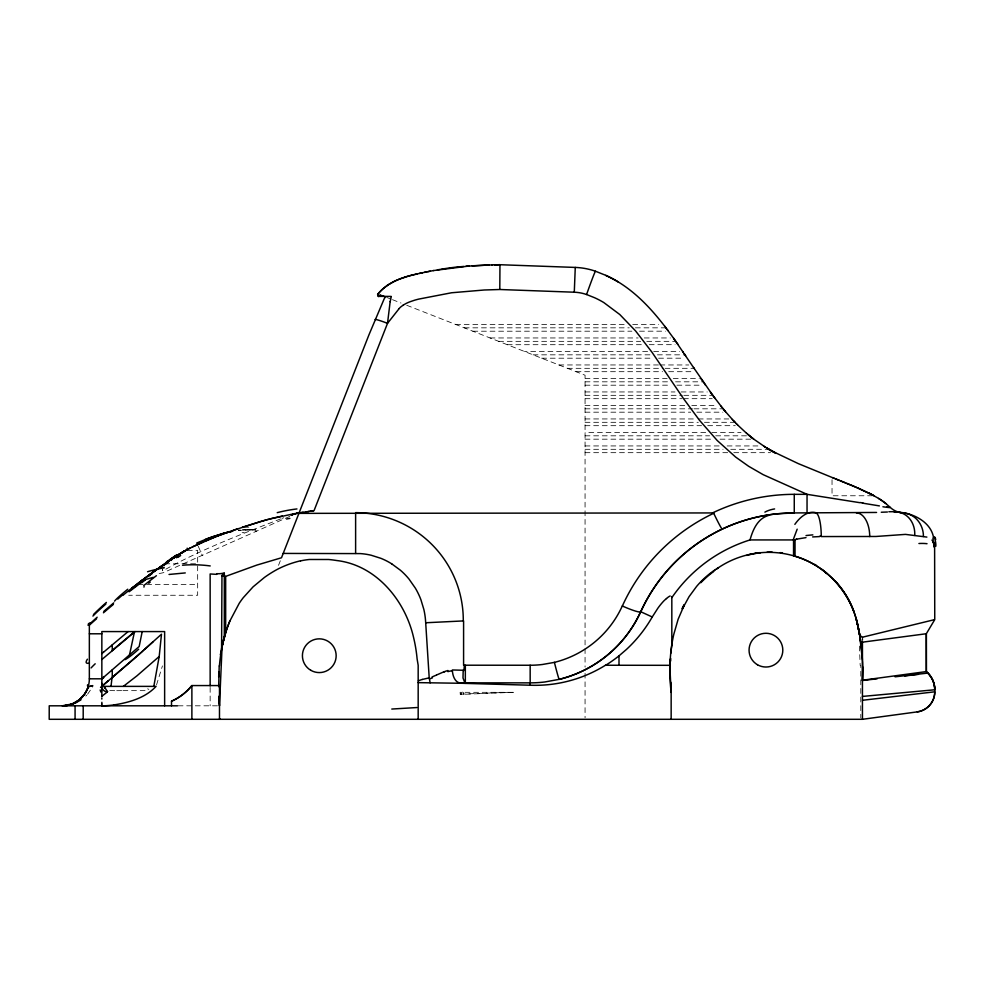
<?xml version="1.0" encoding="UTF-8"?>
<svg xmlns="http://www.w3.org/2000/svg" width="984" height="984" viewBox="0 0 984 984"><rect width="100%" height="100%" fill="white"/><g stroke="black" fill="none" stroke-linecap="round" stroke-linejoin="round"><path stroke-width="0.74" stroke-dasharray="4.92 3.69" d="M156.517 684.913L162.434 665.897M278.521 565.345L280.748 559.675M87.588 694.249L92.939 686.377L90.602 686.377M85.805 696.032L86.703 695.159M289.763 516.379L163.098 572.774L155.903 574.176M256.172 531.335L255.373 531.692M280.661 518.888C240.834 534.447 199.543 550.068 162.84 570.855M281.953 518.42L283.786 517.756M238.583 530.339L240.465 530.13M239.936 530.179L238.349 530.376L255.68 529.835L252.125 529.675M254.056 529.749L242.31 529.958L247.378 529.675M244.352 529.81L248.522 529.65M460.278 694.15L507.916 692.318M116.727 690.682L122.213 690.633M248.079 529.663L251.707 529.663M248.62 529.65L251.08 529.65M248.878 529.65L255.336 529.81M455.629 324.462L626.611 324.462M632.724 324.462L658.751 324.462M464.239 327.832L629.268 327.832M635.381 327.832L665.934 327.832M472.837 331.214L631.888 331.19M639.502 331.19L665.405 331.178M490.044 337.955L638.124 337.955M644.262 337.955L670.338 337.955M498.642 341.337L640.67 341.337M646.783 341.337L675.799 341.337M507.252 344.707L643.155 344.683M649.231 344.683L675.086 344.671M647.595 351.46L524.46 351.46M653.708 351.46L679.723 351.46M533.057 354.83L651.273 354.83M657.423 354.83L685.061 354.83M541.655 358.201L652.54 358.201M658.579 358.201L684.286 358.188M558.863 364.953L658.394 364.953M659.907 364.953L688.8 364.966M567.461 368.323L663.573 368.323M665.098 368.323L694.077 368.323M576.071 371.694L662.589 371.694M668.714 371.694L693.265 371.694M585.062 378.446L667.14 378.446M673.277 378.446L699.353 378.459M585.062 381.817L669.44 381.817M675.577 381.817L703.191 381.817M585.062 385.199L670.891 385.187M676.906 385.187L702.502 385.187M585.062 391.939L674.999 391.952M681.137 391.952L707.225 391.964M585.062 395.322L682.33 395.322M683.855 395.322L712.736 395.322M585.062 398.692L681.937 398.68M683.449 398.68L712.195 398.68M585.062 405.445L685.762 405.445M691.789 405.445L717.422 405.445M585.062 408.815L692.453 408.815M693.991 408.815L723.142 408.815M585.062 412.185L690.731 412.185M696.856 412.185L722.883 412.185M585.062 418.938L696.746 418.95M698.271 418.95L728.849 418.95M585.062 422.308L698.32 422.308M704.446 422.308L735.048 422.308M585.062 425.691L701.58 425.678M707.705 425.678L735.294 425.678M705.7 432.443L585.062 432.431M711.838 432.456L741.014 432.456M585.062 435.814L709.587 435.814M715.737 435.814L748.012 435.814M585.062 439.184L713.929 439.184M720.067 439.184L750.743 439.184M585.062 445.937L719.525 445.937M727.114 445.937L758.947 445.937M585.062 449.307L723.08 449.307M730.743 449.307L767.545 449.307M585.062 452.677L727.668 452.677M733.793 452.677L770.595 452.677M872.562 495.764L832.034 495.764L832.034 478.987M187.341 550.351L197.661 550.351L197.661 595.259L128.707 595.259M164.808 563.783L197.661 563.783M138.067 584.508L197.661 584.508M122.939 690.645L147.686 690.645M178.092 705.811L217.981 705.811M114.71 690.682L109.47 690.522M386.749 297.439L391.029 299.124M392.456 299.677L401.017 303.035M406.724 305.274L585.062 375.224L585.062 647.115M147.625 688.8L148.842 689.366M255.717 529.909L256.147 530.868M198.202 546.194L202.273 555.333M859.401 646.07L860.176 665.319L860.803 665.319L860.803 717.803M585.062 648.64L585.062 667.078M585.062 673.228L585.062 717.766M463.587 692.318L463.587 694.31M210.145 687.41L210.145 705.811M242.138 532.725A63.665 39.594 -10.9 0 1 244.044 532.565M244.795 527.289A51.832 30.639 -10.3 0 1 248.854 527.178M462.369 692.047A8.438 5.596 77.8 0 1 460.266 694.064M162.631 569.945L162.729 570.474A2.768 2.103 -28.5 0 1 162.692 569.515L162.631 569.896M163.676 567.694L163.59 567.817A10.849 8.192 -29.4 0 1 164.242 567.005L163.676 567.694M513.5 692.318L460.315 694.433L460.106 692.318L513.5 692.318"/><path stroke-width="1.48" d="M101.844 691.592L101.819 696.278M101.844 704.138L101.844 705.786M418.175 682.638L463.07 683.302A60.713 60.528 90 0 0 465.334 683.388L530.167 685.221A133.553 133.172 -90 0 0 605.443 665.245L669.969 665.319L670.006 664.028A167.218 166.751 89.9 0 1 671.814 644.643M862.439 640.129L862.439 639.477M101.844 690.94L101.844 631.58L164.635 631.58L164.635 705.811M862.439 642.072L862.451 660.559L859.672 635.32M101.844 703.929L101.869 702.293M499.798 289.161L499.97 264.721L575.271 267.427A68.757 68.671 0 0 1 595.468 271.227L605.787 275.348A114.734 114.562 -4.6 0 1 617.743 281.572M669.907 667.841L671.149 692.404L671.149 719.304M669.919 667.004L669.969 665.319M218.682 676.992L218.842 671.752M670.658 661.027L670.731 658.53M859.721 502.664L807.04 494.337L763.166 474.657L748.664 466.293L735.601 457.031L717.201 440.488L699.403 420.18L683.4 398.471L652.011 352.272L635.627 330.981L619.748 314.486L603.782 302.543A87.81 87.515 0 0 0 594.644 297.746L586.575 294.523A41.722 41.586 0 0 0 574.287 292.211L575.271 267.427M222.113 645.947L219.481 705.811L219.186 702.318M670.264 659.034L669.956 675.885A190.379 190.379 0 0 0 671.149 692.404M862.464 680.485L877.113 678.825M862.451 680.793L862.488 661.371M219.198 665.959L218.682 686.684M111.007 686.377L112.041 677.607M670.731 653.388L672.232 642.183M377.585 294.856L377.671 294.511M391.238 296.418L378.926 296.368M463.181 670.252L463.009 677.951L464.854 682.859M391.14 296.996L390.181 301.633M159.174 656.635L153.824 686.377M129.507 654.901L134.451 631.863L112.102 650.51M223.356 640.645L224.315 637.091L224.315 573.291L222.544 574.767A26.199 26.187 -90 0 0 221.966 575.283L221.584 648.542L223.183 641.359M142.2 631.58L139.174 646.513L101.893 678.775M223.663 639.502L222.212 645.529A146.309 146.284 -62.1 0 0 221.584 648.542M750.066 539.761C752.821 529.909 757.631 518.556 768.381 515.505M65.768 705.589L62.349 705.811L72.213 703.941L79.286 699.833L84.809 693.794L88.954 686.377M312.949 510.881L314.007 510.733L387.512 323.342L389.344 308.361A86.481 1.427 -82.9 0 0 389.836 304.216L390.082 302.137A5.068 4.686 -32.2 0 1 390.107 301.707M384.067 296.393L385.334 296.885A46.519 46.519 0 0 0 384.006 299.247L368.926 334.904L281.498 557.768L256.762 565.111L225.668 576.378L225.668 632.577L227.058 628.407A133.762 133.762 0 0 1 229.912 620.941L239.198 603.352A90.307 90.307 0 0 1 243.22 597.731L253.097 586.833L264.45 577.423A118.523 118.523 0 0 1 276.861 569.601A97.6 97.6 0 0 1 300.563 560.806M87.601 688.357C84.907 695.54 79.028 701.408 71.832 704.089M682.453 608.776L689.021 596.747L696.574 586.452A90.061 90.061 0 0 1 718.984 567.313A90.54 90.54 0 0 1 857.359 623.881L857.999 626.734M684.261 605.025L678.124 619.28L673.794 634.323A149.679 149.679 0 0 0 671.826 644.643L671.826 597.669A148.461 148.461 0 0 1 750.005 539.933L795.035 539.933L795.035 556.231C827.495 565.652 852.759 594.705 858.269 627.976M605.578 665.319A136.616 136.222 -90 0 0 618.997 655.861L626.39 649.489A137.219 136.838 -90 0 0 652.244 616.98L657.902 608.161A69.224 69.04 -90 0 1 663.757 601.003L666.414 598.506M797.175 529.171L793.608 538.678A12.263 10.947 -90 0 0 793.547 539.392L793.547 555.8L795.035 556.231M398.827 309.001L387.512 323.342A13.493 1.021 21.4 0 0 375.125 319.431M377.881 294.179L378.545 293.355A42.017 42.005 78.3 0 1 384.313 287.722L387.229 285.532M90.073 623.622L97.17 617.202M89.421 625.111L96.604 618.715M144.254 649.698L153.11 641.716M141.45 652.195L161.487 634.2L159.199 656.488L136.924 675.86L123.332 686.377M142.889 650.916L139.531 653.929M140.195 653.327L140.872 652.724M139.814 653.659L136.222 656.869M139.273 654.139L111.856 677.767M136.001 657.041L134.906 658.001M103.898 611.273L113.75 602.848M134.267 658.579L112.656 677.066M102.693 685.639L101.856 686.365L101.844 683.314M170.958 560.474L171.61 559.908M101.881 686.34L112.779 676.992M101.905 659.477L134.98 631.58M103.418 612.798L113.381 604.397M101.881 653.622L103.455 652.269M103.381 652.331L128.105 631.58M101.942 696.229L107.428 691.9M122.963 595.259L128.67 590.671M129.273 590.191L132.655 587.534M132.311 587.805L134.058 586.439M133.824 586.612L135.042 585.664M129.089 591.778L145.005 579.699L153.27 577.337M134.894 585.775L136.038 584.902M135.952 584.963L140.958 581.126M136.284 584.705L138.547 582.958M138.978 582.639L142.914 579.65M142.016 580.425L163.061 565.013M141.093 581.027L141.905 580.412M142.04 580.302L145.091 578.014M175.177 557.042L173.368 558.457L175.238 557.005M144.218 578.666L145.964 577.362M145.62 577.608L147.661 576.107M147.28 576.39L151.733 573.106M149.31 574.89L150.121 574.287M713.031 571.63L714.802 570.326M150.183 574.238L153.381 571.901M153.086 572.122L153.775 571.618M153.504 571.815L154.463 571.126M154.033 571.433L156.788 569.453M154.869 570.831L155.927 570.068M155.989 570.019L157.255 569.109M157.157 569.183L161.893 565.837M158.768 568.039L159.519 567.497M160.084 567.104L161.278 566.255M161.782 565.898L166.579 562.565M162.323 565.517L163.799 564.484M162.963 565.074L163.602 564.631M164.045 564.312L165.988 562.971M165.005 563.648L165.644 563.205M165.902 563.02L170.97 559.539M166.198 562.811L167.194 562.122M166.603 562.541L167.747 561.753M176.69 555.948L185.127 550.769L183.528 551.667L184.5 551.114M166.997 562.27L170.675 559.748M167.637 561.827L169.162 560.769M168.276 561.384L169.211 560.745M716.586 569.059L718.406 567.817M168.965 560.917L171.265 559.342M171.413 559.244L170.724 559.712L171.806 558.973M171.179 559.404L171.954 558.875M171.622 559.096L172.569 558.457M172.237 558.678L172.926 558.211A23.641 0.64 -34.7 0 0 171.437 559.281A24.575 0.676 -34.7 0 1 172.877 558.309L180.785 553.303M172.618 558.42L173.405 557.891M173.012 558.162L173.639 557.731M173.455 557.854L176.259 556.034M403.034 305.237L405.974 303.539A41.242 41.107 0 0 1 410.242 301.682L414.424 300.268A103.443 103.111 0 0 1 418.68 299.111L451.558 292.765L484.276 289.997L499.798 289.505L574.287 292.211M173.947 557.522L174.771 556.993M176.197 556.071L177.686 555.136M81.057 699.735L80.073 700.362A74.095 48.487 -90 0 1 64.231 705.811M176.284 556.009L176.69 555.751M178.99 554.336L180.38 553.562L177.034 555.542M177.341 555.345L177.846 555.038M180.257 553.562L183.947 551.434M179.42 554.066L180.995 553.131M180.552 553.389L182.015 552.565L181.24 552.983M182.63 552.172L181.868 552.614L185.041 550.819M182.753 552.11L182.138 552.454L183.491 551.68M152.077 573.721L151.315 574.152M183.381 551.741L184.34 551.212M183.971 551.409L189.42 548.457M151.069 574.287L149.457 575.173M190.502 547.904L185.103 550.782M184.955 550.868L185.755 550.425M186.812 549.847L187.022 549.736A22.73 2.497 -36.2 0 0 187.058 548.285M189.764 548.285L192.36 546.969M418.348 680.916L419.184 680.522A26.974 26.974 0 0 1 422.271 679.464M192.347 546.969L214.082 537.412M160.872 566.55L161.843 567.165M192.95 546.661L202.753 542.098M437.081 674.778L444.055 671.74M436.466 675.061L432.062 676.955M204.574 541.311L215.25 536.957M208.3 538.309L196.775 543.008L197.489 544.607M204.967 539.613L209.42 537.891M215.139 537.006L216.418 536.501M216.283 536.551L218.731 535.628M217.427 536.12L219.875 535.185M208.62 538.187L211.929 536.981M219.727 535.247L222.163 534.337M220.871 534.816L224.438 533.513M223.159 533.98L228.915 531.901M210.896 537.35L223.553 533.316M225.447 533.144L233.675 530.216M212.064 536.932L224.303 533.119M444.829 671.457L447.954 670.51M233.417 530.302L260.908 521.397M234.561 529.909L238.214 528.642M242.371 527.24L266.541 519.823M144.894 579.736L145.005 579.699A15.695 3.124 -26.6 0 1 143.393 580.142M404.645 277.23L405.851 276.861A119.433 119.396 27.1 0 1 411.214 275.348L414.129 274.622M294.364 514.152L295.114 513.992A13.493 13.493 0 0 1 298.287 513.07L297.586 513.181M261.707 521.176L272.297 518.334M422.271 679.452L429.208 677.853L425.691 622.761A75.953 75.953 0 0 0 423.846 609.416L420.894 599.662A74.157 74.157 0 0 0 415.371 588.174L409 579.047A71.475 71.475 0 0 0 400.402 570.228L391.681 563.807M267.353 519.601L268.165 519.392M223.651 533.291L225.41 532.836M269.173 519.121L293.207 513.931M224.955 532.947L226.505 532.565M796.659 539.146L805.982 537.621M225.471 532.824L231.24 531.52M934.173 619.736L862.439 637.201L859.758 635.381L858.146 627.435M652.244 616.98L640.719 611.728A20.246 2.398 24.5 0 1 622.294 605.972A101.45 100.602 0 0 1 554.398 662.38L542.332 664.507A100.319 99.47 0 0 1 530.167 665.245L463.587 665.209L463.587 620.916L425.691 622.761M794.063 512.935L777.274 513.796A168.707 168.707 0 0 0 640.719 611.728A121.475 121.475 0 0 1 559.219 679.341L544.767 681.986A121.278 121.094 0 0 1 530.167 682.859L465.334 682.859M273.134 518.125L282.31 516.034M226.75 532.504L232.864 531.212M414.768 274.474L416.466 274.081M417.044 273.958L412.124 275.114A138.769 138.719 24.1 0 0 407.831 276.27L404.387 277.316A71.832 71.807 22.9 0 0 393.698 281.67L388.176 284.893A43.739 43.726 87.9 0 0 377.93 294.007M416.884 273.983L417.511 273.847M417.29 273.896L419.368 273.429M419.319 273.441L420.279 273.232M420.119 273.269L421.201 273.035M420.512 273.183L422.579 272.74M421.656 272.937L426.945 271.83M749.943 554.312L753.326 553.623M424.411 272.359L430.192 271.19M428.077 271.609L433.637 270.538M458.089 682.859L458.851 682.736M433.452 270.575L469.122 266.012M292.863 513.992L297.451 513.205M293.601 513.869L294.942 513.636M437.376 269.862L440.205 269.382M296.492 513.365L712.613 512.935M441.139 269.235L442.087 269.075A293.416 292.691 0.3 0 1 459.479 266.738M299.296 512.898L301.35 512.578M300.501 512.713L302.149 512.455M755.023 553.316L760.14 552.614M301.879 512.492L303.047 512.307M302.801 512.344L308.779 511.459M306.172 511.84L306.799 511.754M308.115 511.557L311.547 511.077M114.218 704.888C129.334 702.453 145.325 697.927 156.062 686.377L103.824 686.377L104.894 688.222M309.8 511.311L310.846 511.176M311.202 511.127L312.605 510.93M312.137 510.991L313.072 510.868M177.514 705.811L49.225 705.811L49.2 719.304L862.439 719.304L917.273 711.875A20.246 20.246 0 0 0 934.8 691.814L934.8 689.784A23.616 23.616 0 0 0 927.887 673.081L926.375 671.568L862.476 680.239L862.648 666.783M169.027 574.459L185.275 572.922M862.439 700.288L934.751 691.814A20.246 20.209 82.3 0 1 917.273 711.875M895.071 676.808L927.838 673.081A23.616 23.53 -45 0 1 934.751 689.784L934.775 689.784A23.616 23.567 83.6 0 0 927.838 673.081L926.338 671.58L926.325 633.733L934.751 619.637L934.615 545.087M459.491 266.824L463.833 266.43M934.739 689.772L862.439 696.426M812.636 536.932L819.647 536.575M465.986 266.246L488.937 265.003M472.209 265.803L492.172 264.905M391.78 709.046L416.872 707.545M876.572 512.455L794.26 512.935A168.141 167.44 0 0 0 722.194 529.109A169.654 167.87 0 0 0 640.781 611.765M881.283 512.246L887.408 512.012M491.717 264.917L499.97 264.696L494.485 264.831M62.349 705.811L62.472 705.811A26.998 26.998 0 0 0 89.347 678.812L89.347 625.184A2.03 2.03 0 0 1 89.999 623.696M712.514 512.935A188.448 187.821 0 0 1 794.26 494.337L807.04 494.337L807.04 512.935M926.879 537.092L905.477 534.386L875.871 536.477L821.259 536.563A23.616 5.633 -90 0 0 815.638 512.935M283.195 553.426L360.439 553.598A67.625 67.625 0 0 1 371.202 555.247L380.919 558.334A69.003 69.003 0 0 1 391.681 563.807M89.347 633.794L101.844 633.794M860.803 642.527L859.856 636.39M860.791 642.392L926.325 633.733L926.375 671.568M89.347 678.812L101.844 678.812M465.223 682.859L459.024 682.711A13.493 7.884 -90 0 1 452.357 669.969L463.107 670.252M216.787 574.361L210.145 573.967L210.145 685.885M890.065 507.326L886.645 506.944M879.401 505.899L862.439 503.119M221.584 575.665L225.459 576.341M899.204 512.332C912.07 512.91 930.741 521.471 933.521 537.399M899.265 512.344L902.992 512.91A23.616 21.771 -86.7 0 1 923.423 536.489M835.785 478.962L852.697 485.813M832.821 477.781L839.463 480.438M834.506 478.458L798.344 463.636L774.039 452.062M840.693 480.93L845.674 482.935M846.929 483.452L856.609 487.449M853.337 486.084L870.053 493.624M857.273 487.732L857.95 488.015M858.614 488.31L874.063 495.764M774.949 452.554L771.886 450.893M871.418 494.337L878.552 498.408A79.101 79.052 -52.9 0 1 885.883 503.574L890.151 507.313A20.246 20.246 0 0 0 899.622 512.418A23.616 20.27 -77 0 1 914.726 535.444M773.83 451.951L768.233 448.815M771.69 450.783L770.497 450.118M770.288 449.996L768.209 448.802M378.25 296.184L378.286 296.209A6.691 2.251 -39.9 0 0 378.631 296.639M768.406 448.913L767.003 448.089M768.049 448.704L766.499 447.781L767.225 448.224M766.647 447.868L764.691 446.687M617.718 281.608C637.251 293.404 652.847 310.575 666.525 328.594M765.183 446.982L764.199 446.367M753.596 439.024L764.58 446.613M814.764 564.41L816.24 565.357M753.301 438.79L752.649 438.286M753.695 439.098L751.973 437.757M821.96 569.416L827.409 573.856M750.632 436.687L752.588 438.237M749.82 436.035L751.874 437.683M750.3 436.416L749.144 435.469M749.636 435.875L748.43 434.879M748.885 435.26L747.815 434.35M748.012 434.522L746.512 433.243M746.61 433.329L737.914 425.236M737.791 425.113L736.253 423.55M736.659 423.969L735.515 422.788M931.946 540.093L933.09 541.458M735.331 422.603L733.597 420.771M734.507 421.742L735.159 422.419M732.367 419.455L734.224 421.447M732.551 419.664L725.639 411.816M725.233 411.337L724.089 409.959M724.913 410.955L725.54 411.706M724.556 410.537L723.412 409.147M723.757 409.553L722.281 407.757M722.637 408.188L721.801 407.155M721.42 406.687L720.964 406.109M721.739 407.081L711.334 393.403M664.741 326.27L665.455 327.205M665.934 327.832L674.114 338.963M667.263 329.578L668.013 330.575M715.097 398.508L713.732 396.675M713.388 396.208L693.523 367.487M710.891 392.788L710.386 392.087M673.585 338.225L694.237 368.557M674.114 338.951L674.581 339.628M675.086 340.329L675.639 341.116M676.168 341.854L676.758 342.715M677.336 343.539L677.964 344.437M705.417 385.052L704.655 383.944M704.027 383.047L702.576 380.931M700.965 378.569L701.813 379.824M682.859 351.571L683.351 352.297M684.409 353.871L685.651 355.716M933.619 542.307L934.296 543.832M671.617 596.55L671.826 597.583M857.359 623.881L859.29 633.167M858.442 628.801L858.737 630.301M429.208 677.853L430.156 682.859M858.995 631.605L859.475 634.188M859.426 633.88L860.028 637.029M859.696 635.43L859.831 636.279M859.647 634.68L859.45 633.511A143.037 143.037 0 0 0 856.031 618.407A168.94 168.94 0 0 1 860.963 644.594M860.84 642.798L860.926 643.487M219.075 699.71L219.149 701.444M219.223 703.191L218.94 696.217M219.002 697.964L219.038 698.837M670.928 686.365L670.793 682.232M219.801 718.664L219.826 719.279M101.832 699.071L101.819 697.902M862.439 638.173L862.439 637.521M862.439 719.304L862.439 681.014A209.432 209.432 0 0 0 860.889 643.278M794.26 494.337L794.26 512.935M618.997 655.861L618.997 665.319M530.167 665.245L530.167 685.221M465.334 665.245L465.334 683.388M418.175 719.304L418.175 665.319L417.118 658.972A150.158 150.158 0 0 0 413.575 637.46C405.101 600.424 376.282 565.148 336.786 560.536A123.922 123.922 0 0 0 328.705 559.502L309.345 559.49A79.913 79.913 0 0 0 300.575 560.88M355.618 512.935L355.618 553.426M219.481 719.304L219.481 685.565L191.88 685.565A55.657 53.8 90 0 1 171.511 701.198M191.88 719.304L191.88 685.565A53.985 53.985 0 0 1 171.511 701.223L171.511 705.811M112.262 644.815L112.262 650.67M112.262 669.895L112.262 677.435M83.197 705.811L83.197 719.304M75.067 705.811L75.079 719.304M934.099 546.501A26.986 3.419 -82.7 0 1 934.16 547.129M933.791 545.001A59.077 11.316 -70.3 0 1 933.877 545.48M932.93 541.569A128.387 35.153 -35.6 0 1 933.299 542.528M918.921 543.512A120.405 32.952 -30.7 0 1 927.026 543.709M856.424 512.935A23.616 13.284 90 0 1 869.721 536.563M819.684 536.255A76.875 64.304 -22 0 1 821.308 536.243M806.031 535.567A110.429 75.018 -14.3 0 1 812.87 534.89M796.007 539.355A11.562 11.464 -47.4 0 1 796.659 539.171M795.097 539.749A1.857 1.845 -63.2 0 1 796.007 539.466M934.64 543.057A59.077 11.759 -68.5 0 1 934.8 543.365M934.689 543.574A26.986 3.862 -80 0 1 934.837 543.857M934.911 539.663A9.705 3.469 -85.5 0 1 935.858 546.218M934.087 542.221A9.385 1.919 -90 0 1 934.382 546.723M220.847 652.663A147.612 147.612 0 0 0 220.49 654.901A146.013 146.013 0 0 1 229.862 620.929M224.303 637.103A147.612 147.612 0 0 1 224.93 634.914M700.842 582.712A104.87 104.87 0 0 1 713.191 571.839M824.703 571.606A111.586 111.586 0 0 1 826.068 572.725M794.851 524.374A35.768 19.803 -73.8 0 1 815.711 512.676M117.809 599.084A29.791 1.021 -37.3 0 1 122.705 594.889M132.36 587.694A45.116 2.337 -36.8 0 1 133.307 586.956M166.308 561.999A56.826 4.403 -36.1 0 1 173.086 557.387M170.49 559.121A50.811 3.333 -35.9 0 1 177.206 554.619M114.538 601.138A37.773 2.989 -36.3 0 1 127.76 589.231M132.41 588.211A41.881 1.501 -37.3 0 1 136.296 585.185M131.192 589.49A37.773 0.824 -37.7 0 1 139.863 582.725M776.056 453.415A9.409 0.812 30 0 1 768.27 449.196M138.658 649.219A23.222 3.112 -43.6 0 1 125.079 659.637M92.779 685.577A171.204 11.648 -35.9 0 1 87.625 684.778M107.551 691.592A95.276 41.205 -77.1 0 1 105.067 687.853M107.465 691.592A27.982 10.726 -80.2 0 1 101.832 687.939M114.218 704.864A95.669 93.16 90 0 1 101.844 705.836M103.505 678.074A55.682 1.353 -87.4 0 1 103.541 676.586M100.799 692.01A77.515 5.609 79 0 1 100.183 689.956M100.54 687.398A167.342 1.808 -39.5 0 1 108.4 680.608M91.106 667.939A155.435 4.809 -38.4 0 1 95.19 663.794M88.548 663.265A160.503 12.128 -35.3 0 1 87.416 659.194M76.26 702.416A73.8 48.302 -90 0 1 63.689 705.848M91.155 686.094A171.265 11.722 -35.8 0 1 90.639 686.229M224.204 572.946A20.504 19.532 -8.8 0 1 216.849 573.672M219.42 665.984A149.752 149.457 -74.3 0 1 224.512 637.14M182.52 565.234A100.147 73.32 16.2 0 1 210.219 565.935M176.468 557.743A27.404 12.571 -28.9 0 1 177.809 556.796M147.883 575.935A2.03 2.03 0 0 1 148.707 575.566M150.417 575.197A12.263 1.501 -32.6 0 1 147.735 576.562M174.352 556.538A28.474 15.769 -27 0 1 175.755 555.505M178.079 557.215A35.449 14.526 -29.7 0 1 180.65 555.542M93.492 614.533A158.153 17.884 -33.3 0 1 106.395 602.417M90.38 622.675A121.819 3.469 -38.6 0 1 88.4 623.672M142.914 580.265A3.838 0.91 -29 0 1 142.323 580.4M141.856 582.688A123.935 1.476 -39.8 0 1 145.46 579.65M143.861 587.03A159.531 10.074 -35.5 0 1 144.23 586.735M148.732 583.266A159.531 10.074 -35.5 0 1 150.232 582.11M140.171 582.516A121.819 1.476 -40.2 0 1 145.066 578.321M143.762 585.529A158.153 10.111 -35.9 0 1 156.394 575.702M92.914 616.07A159.531 17.798 -32.9 0 1 105.878 604.041M89.962 623.991A123.935 3.481 -38.1 0 1 87.859 625.074M142.951 580.535A6.359 1.611 -30.3 0 1 141.967 580.708M640.67 611.716A121.659 120.946 0 0 1 559.232 679.39M559.219 679.341A20.246 0.627 76.2 0 1 554.386 662.306M447.88 671.641A20.357 13.788 -43.1 0 1 452.087 670.83M464.251 665.344A17.159 9.742 83.8 0 1 463.759 670.719M672.134 642.749A152.176 152.176 0 0 0 671.715 645.393A110.343 110.343 0 0 1 672.22 641.63M682.06 608.641A110.343 110.343 0 0 1 683.966 604.865M746.696 555.443A89.581 89.581 0 0 1 760.152 552.762M767.028 552.208A89.581 89.581 0 0 1 772.206 552.135M780.374 552.627A89.581 89.581 0 0 1 782.403 552.86M834.949 580.781A87.539 87.539 0 0 1 853.928 611.581M290.907 515.001A27.97 3.678 -17 0 1 292.113 514.607M286.516 518.998A39.028 1.734 -10.7 0 1 289.862 518.371M291.891 515.247A29.926 3.456 -17.2 0 1 292.666 514.989M277.23 512.664A38.105 9.828 -10.8 0 1 296.959 508.937M355.618 512.627A108.437 107.527 0 0 1 463.279 620.916M432.456 677.853A19.766 18.401 -12.8 0 1 429.454 678.837M444.03 672.023A31.365 17.417 -35.8 0 1 444.805 671.74M399.024 308.668A16.974 16.925 0 0 1 403.083 305.298M378.102 296.245A14.575 3.998 -22.4 0 1 378.434 295.409M381.534 296.135A24.28 5.769 -1.6 0 1 383.059 295.63M586.575 294.523A26.998 0.726 -70.7 0 1 595.468 271.227M860.188 502.529A125.3 8.266 8.8 0 1 862.98 502.996M889.88 507.596A22.386 1.058 10.3 0 1 882.906 506.772M868.454 492.812A134.857 134.796 -43.8 0 1 872.931 495.137M878.54 498.421A79.101 79.052 -47.9 0 1 885.883 503.574M381.706 295.926A23.887 5.314 15.3 0 1 380.722 295.274M380.943 295.298A15.867 3.862 -5.2 0 1 379.787 295.015M379.664 295.667A8.413 2.362 -24.3 0 1 378.828 295.68M387.142 285.422A66.383 66.359 24.3 0 1 404.682 277.365M605.75 275.409A114.734 114.464 3.3 0 1 617.681 281.67M622.355 605.996A189.801 188.19 0 0 1 713.707 513.279M722.059 529.048A20.258 0.922 64.7 0 1 713.732 513.341M712.637 513.045A1.476 1.464 0 0 1 713.437 513.07M764.888 512.123A36.297 25.449 22.1 0 1 774.605 508.925M666.525 598.616A11.943 11.906 90 0 1 670.153 595.984M888.884 511.742A42.829 3.346 -6 0 1 899.696 512.172M894.308 512.233A43.075 3.149 -5.5 0 1 896.289 512.307M147.551 571.741A116.924 69.766 13.2 0 1 164.193 567.854M223.798 639.538A144.722 144.168 -72.4 0 1 225.803 632.614M932.77 540.659A26.789 10.529 -83.8 0 1 933.09 542.836M932.906 538.076A38.511 20.664 -74.5 0 1 933.262 539.638M934.111 536.76A38.511 21.882 -71.6 0 1 934.566 538.334M935.083 537.276A26.789 13.063 -78.2 0 1 935.722 539.65M918.416 674.347A144.845 0.676 -6.1 0 1 904.726 675.934M310.846 670.325A16.876 16.876 0 0 0 336.159 655.713A16.876 16.876 0 0 0 310.846 641.101A16.876 16.876 0 0 0 310.846 670.325M757.495 664.766A16.876 16.876 0 0 0 782.809 650.153A16.876 16.876 0 0 0 757.495 635.541A16.876 16.876 0 0 0 757.495 664.766M168.498 561.975A56.752 3.161 -35.6 0 0 163.209 565.64A56.814 3.161 -35.6 0 1 168.498 561.975"/></g></svg>
